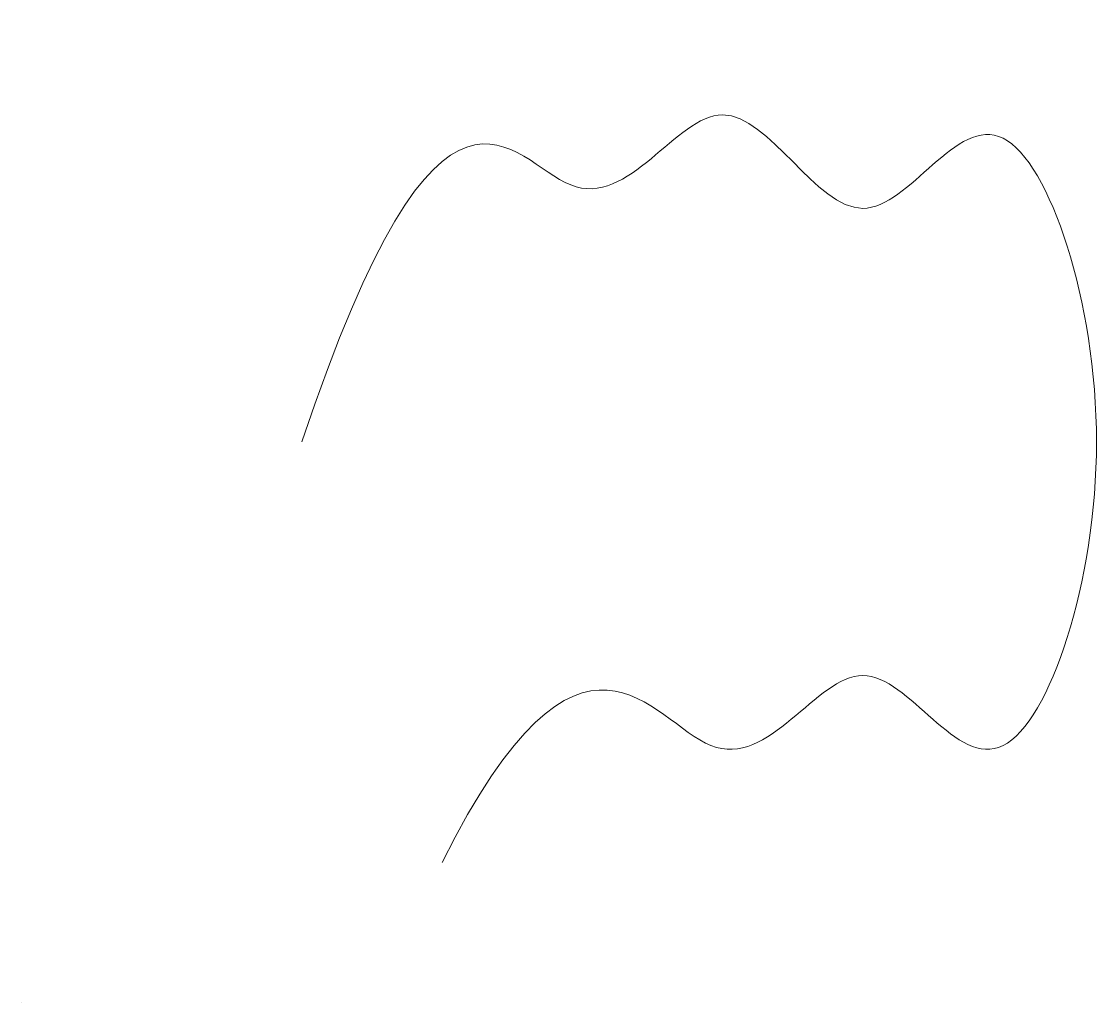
# Model space of a CAD drawing. Header units: millimetres. Extents: x 0 to 76.7, y 0 to 70.
import ezdxf

# ---------------------------------------------------------------- set-up
doc = ezdxf.new("R2010")
doc.units = ezdxf.units.MM
doc.layers.get('0').update_dxf_attribs({"linetype": 'CONTINUOUS', "lineweight": 0})

msp = doc.modelspace()

# ---------------------------------------------------------------- linework, layer by layer
for points in [[(20, 40), (30, 70), (40, 50), (50, 70), (60, 50), (70, 70), (80, 40), (70, 10), (60, 30), (50, 10), (40, 30), (30, 10)], [(0, 0), (0, 0), (0, 0), (0, 0), (0, 0), (0, 0), (0, 0), (0, 0), (0, 0)]]:
    msp.add_open_spline(points, degree=3)

doc.saveas('drawing.dxf')
